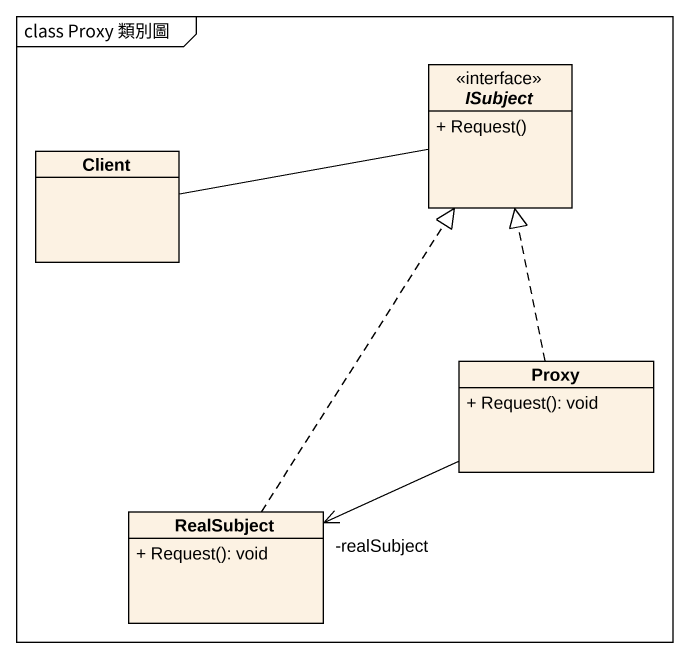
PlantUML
@startuml
mainframe class Proxy 類別圖
hide circle
hide empty members
skinparam classAttributeIconSize 0
interface ISubject {
  + Request()
}
class Client
class Proxy {
  + Request(): void
}
class RealSubject {
  + Request(): void
}
Client -right- ISubject
Proxy .up.|> ISubject
Proxy -left-> "-realSubject" RealSubject
RealSubject .up.|> ISubject
@enduml
